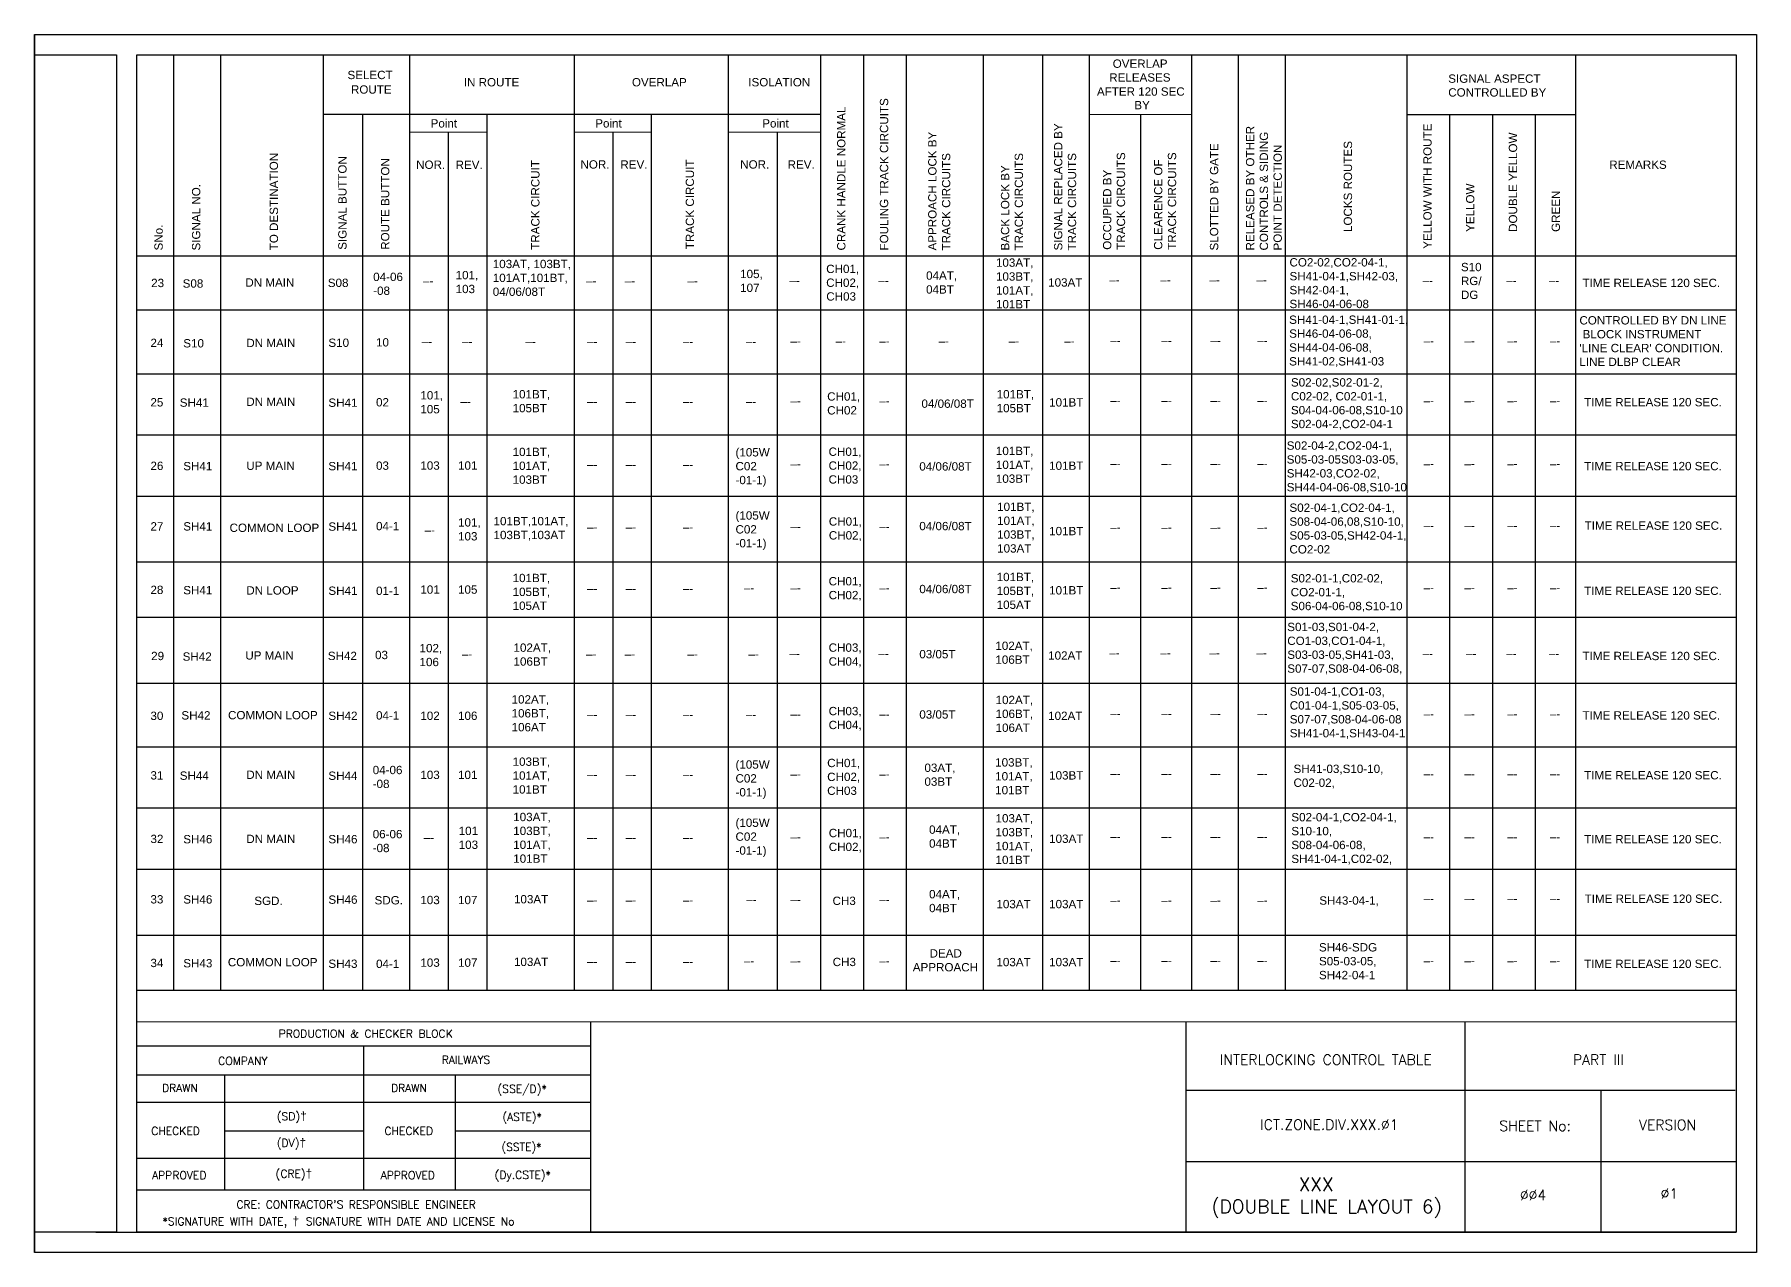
# Model space of a CAD drawing. Header units: inches. Extents: x -19 to 1645, y 43 to 741.
# Drawn here: x 1219.6 to 1639.6, y 42.8 to 339.8 of the extents above; entities that cross this region are included whole.
import ezdxf
from ezdxf.enums import TextEntityAlignment as Align

# ---------------------------------------------------------------- set-up
doc = ezdxf.new("R2010")
doc.units = ezdxf.units.IN
doc.header["$MEASUREMENT"] = 0
for name, color, linetype in [('PDF2_Text', 7, 'Continuous'), ('PDF3_Text', 7, 'Continuous'), ('PDF_Geometry', 7, 'Continuous'), ('PDF_Text', 7, 'Continuous')]:
    doc.layers.add(name, color=color, linetype=linetype)
doc.styles.add('PDF Arial', font='arial.ttf')
doc.styles.add('ROMANS', font='romans.shx', dxfattribs={"height": 2})

# ---------------------------------------------------------------- blocks, each defined once
blk = doc.blocks.new('A$C1B685902')
at = {"color": 7}
blk.add_line((0, 297), (0, 0), dxfattribs=at)
for points in [[(0, 297), (420, 297), (420, 0), (0, 0)], [(25, 292), (415, 292), (415, 5), (25, 5)]]:
    blk.add_lwpolyline(points, close=True, dxfattribs=at)
blk.add_lwpolyline([(0, 292), (20, 292), (20, 5), (0, 5)], dxfattribs=at)

msp = doc.modelspace()

# ---------------------------------------------------------------- linework, layer by layer
for p, q in [((1253.49, 334.84), (1253.49, 106.7)), ((1264.94, 334.84), (1264.94, 106.7)), ((1290.03, 334.84), (1290.03, 106.7)), ((1311.04, 334.84), (1311.04, 106.7)), ((1351.19, 334.84), (1351.19, 106.7)), ((1388.76, 334.84), (1388.76, 106.7)), ((1411.34, 334.84), (1411.34, 106.7)), ((1421.77, 334.84), (1421.77, 106.7)), ((1432.2, 334.84), (1432.2, 106.7)), ((1450.96, 334.84), (1450.96, 106.7)), ((1465.42, 334.84), (1465.42, 106.7)), ((1476.86, 334.84), (1476.86, 106.7)), ((1501.76, 334.84), (1501.76, 106.7)), ((1513.2, 334.84), (1513.2, 106.7)), ((1524.64, 334.84), (1524.64, 106.7)), ((1554.29, 334.84), (1554.29, 106.7)), ((1595.47, 334.84), (1595.47, 106.7)), ((1411.34, 320.3), (1290.24, 320.33)), ((1299.6, 320.4), (1299.6, 106.7)), ((1329.89, 320.33), (1329.89, 106.7)), ((1370.04, 320.4), (1370.04, 106.7)), ((1501.76, 320.28), (1476.86, 320.29)), ((1489.31, 320.4), (1489.31, 106.7)), ((1595.47, 320.26), (1554.29, 320.27)), ((1564.73, 320.26), (1564.73, 106.7)), ((1575.16, 320.26), (1575.16, 106.7)), ((1585.59, 320.26), (1585.59, 106.7)), ((1320.46, 316.05), (1320.46, 106.7)), ((1360.68, 315.98), (1360.68, 106.7)), ((1400.76, 315.98), (1400.76, 106.7)), ((1634.59, 285.76), (1244.59, 285.76)), ((1634.59, 272.58), (1244.59, 272.58)), ((1634.59, 256.99), (1244.59, 256.99)), ((1634.59, 242.17), (1244.59, 242.17)), ((1634.59, 227.17), (1244.59, 227.17)), ((1634.59, 211.14), (1244.59, 211.14)), ((1634.59, 197.66), (1244.59, 197.66)), ((1634.59, 181.62), (1244.59, 181.62)), ((1634.59, 166.04), (1244.59, 166.04)), ((1634.59, 151.21), (1244.59, 151.21)), ((1634.59, 136.21), (1244.59, 136.21)), ((1634.59, 120.18), (1244.59, 120.18)), ((1634.59, 106.7), (1244.59, 106.7)), ((1244.61, 99.11), (1634.59, 99.19)), ((1355.2, 99.19), (1355.2, 47.85)), ((1277.85, 93.14), (1244.6, 93.14)), ((1355.2, 93.13), (1277.85, 93.14)), ((1299.81, 93.14), (1299.81, 58.04)), ((1277.85, 86.1), (1244.6, 86.1)), ((1266.04, 58.04), (1266.04, 86.1)), ((1355.2, 86.09), (1277.85, 86.1)), ((1322.25, 58.04), (1322.25, 86.09)), ((1601.63, 82.47), (1601.63, 47.85)), ((1277.85, 79.43), (1244.6, 79.43)), ((1355.2, 79.42), (1277.85, 79.43)), ((1299.81, 72.45), (1266.04, 72.45)), ((1286.5, 72.3), (1286.5, 72.3)), ((1355.2, 72.45), (1322.25, 72.45)), ((1277.85, 65.78), (1244.6, 65.79)), ((1355.2, 65.78), (1277.85, 65.78)), ((1277.85, 58.04), (1244.6, 58.04)), ((1355.2, 58.04), (1277.84, 58.04))]:
    msp.add_line(p, q)
at = {"lineweight": -2}
for p, q in [((1500.45, 47.85), (1500.45, 99.19)), ((1500.45, 82.47), (1634.41, 82.47)), ((1500.45, 65.02), (1634.59, 65.02))]:
    msp.add_line(p, q, dxfattribs=at)
at = {"linetype": 'Continuous', "lineweight": -2}
for p, q in [((1568.53, 47.85), (1568.53, 99.19)), ((1234.59, 47.85), (1516.59, 47.85)), ((1234.59, 47.85), (1634.59, 47.85))]:
    msp.add_line(p, q, dxfattribs=at)
at = {"layer": 'PDF_Geometry', "lineweight": 15}
for points in [[(1264.94, 220.53), (1264.94, 334.91)], [(1290.03, 220.53), (1290.03, 334.91)], [(1501.76, 320.4), (1501.76, 334.84)], [(1513.2, 320.4), (1513.2, 334.84)], [(1524.64, 320.4), (1524.64, 334.84)], [(1290.24, 320.33), (1311.11, 320.33)], [(1311.11, 320.33), (1411.41, 320.33)], [(1476.93, 320.33), (1501.83, 320.33)], [(1501.76, 316.05), (1501.76, 320.4)], [(1513.2, 316.05), (1513.2, 320.4)], [(1524.64, 316.05), (1524.64, 320.4)], [(1311.11, 315.98), (1329.96, 315.98)], [(1320.46, 285.83), (1320.46, 316.05)], [(1351.26, 315.98), (1370.11, 315.98)], [(1388.76, 315.98), (1411.41, 315.98)], [(1501.76, 285.83), (1501.76, 316.05)], [(1513.2, 285.83), (1513.2, 316.05)], [(1524.64, 285.83), (1524.64, 316.05)], [(1411.34, 220.53), (1411.34, 285.76)], [(1421.77, 220.53), (1421.77, 285.76)]]:
    msp.add_lwpolyline(points, dxfattribs=at)

# ---------------------------------------------------------------- block references
msp.add_blockref('A$C1B685902', (1219.59, 42.85))

# ---------------------------------------------------------------- texts
at = {"style": 'ROMANS'}
for s, height, p in [('PRODUCTION & CHECKER BLOCK', 1.92, (1300.38, 96.2)), ('COMPANY', 1.92, (1270.42, 89.58)), ('RAILWAYS', 1.92, (1324.84, 89.84)), ('(SSE/D)*', 1.92, (1338.54, 82.75)), ('DRAWN', 1.92, (1255.07, 82.96)), ('DRAWN', 1.92, (1310.92, 82.96)), ('(ASTE)*', 1.92, (1338.54, 75.93)), ('CHECKED', 1.92, (1254.01, 72.5)), ('CHECKED', 1.92, (1310.88, 72.5)), ('(SSTE)*', 1.92, (1338.37, 68.6)), ('(Dy.CSTE)*', 1.92, (1338.7, 61.78)), ('APPROVED', 1.92, (1254.91, 61.7)), ('APPROVED', 1.92, (1310.65, 61.7)), ('XXX', 3.3, (1532.16, 59.47)), ("CRE: CONTRACTOR'S RESPONSIBLE ENGINEER", 1.92, (1298.07, 54.55)), ('(DOUBLE LINE LAYOUT 6)', 3.3, (1534.72, 54.08))]:
    msp.add_text(s, height=height, dxfattribs=at).set_placement(p, align=Align.MIDDLE_CENTER)
at = {"lineweight": -2, "style": 'ROMANS'}
for s, p in [('INTERLOCKING CONTROL TABLE', (1534.52, 89.87)), ('PART III', (1601.02, 89.87)), ('ICT.ZONE.DIV.XXX.Ø1', (1535.41, 74.03)), ('SHEET No:', (1585.59, 73.73)), ('VERSION', (1617.89, 73.96)), ('ØØ4 ', (1585.93, 56.87)), ('Ø1', (1618.35, 57.24))]:
    msp.add_text(s, height=2.5, dxfattribs=at).set_placement(p, align=Align.MIDDLE_CENTER)
at = {"char_height": 1.92, "attachment_point": 1, "style": 'ROMANS'}
for s, width, insert in [('(SD){\\fArial|b0|i0|c0|p34;\\H1.08333x;†}', 8.1172, (1278.7, 77.17)), ('(DV){\\fArial|b0|i0|c0|p34;\\H1.08333x;†}', 8.1172, (1278.7, 70.7)), ('(CRE){\\fArial|b0|i0|c0|p34;\\H1.08333x;†}', 8.1172, (1278.41, 63.17)), ('\\pi-5.76,l9.6,t9.6;*SIGNATURE WITH DATE, {\\fArial|b0|i0|c0|p34;\\H1.08333x;†  }SIGNATURE WITH DATE AND LICENSE No', 104.6362, (1246.99, 51.56))]:
    msp.add_mtext_dynamic_manual_height_columns(s, width=width, gutter_width=12.5, heights=[0], dxfattribs=dict(at, insert=insert))
at = {"layer": 'PDF2_Text', "attachment_point": 7, "style": 'PDF Arial'}
for s, insert, char_height in [('04-06\\P-08', (1302.21, 276.31), 2.03), ('101,\\P103', (1322.31, 276.74), 2.03), ('103AT, 103BT,\\P101AT,101BT,\\P04/06/08T', (1331.37, 276.07), 2.0298), ('105,\\P107', (1391.7, 277.02), 2.03), ('CH01,', (1412.69, 281.29), 2.03), ('04AT,\\P04BT', (1437.05, 276.63), 2.03), ('103AT,\\P103BT,\\P101AT,\\P101BT', (1454.09, 273.02), 2.03), ('CO2-02,CO2-04-1, \\PSH41-04-1,SH42-03,\\PSH42-04-1,\\PSH46-04-06-08', (1525.68, 273.09), 2.0298), ('S10\\PRG/\\PDG', (1567.49, 275.32), 2.03), ('23', (1248.06, 278.21), 2.03), ('S08', (1255.73, 278.08), 2.03), ('S08', (1291.14, 278.24), 2.03), ('–-', (1314.36, 278.72), 2.03), ('–-', (1354.14, 278.72), 2.03), ('–-', (1363.57, 278.72), 2.03), ('–-', (1378.84, 278.72), 2.03), ('–-', (1403.72, 278.83), 2.03), ('CH02,', (1412.69, 277.92), 2.03), ('–-', (1425.41, 278.83), 2.03), ('103AT', (1466.82, 278.33), 2.03), ('–-', (1481.73, 278.99), 2.03), ('–-', (1494.19, 278.99), 2.03), ('–-', (1506.15, 278.99), 2.03), ('–-', (1517.61, 278.99), 2.03), ('–-', (1558.14, 278.81), 2.03), ('–-', (1578.53, 278.81), 2.03), ('–-', (1588.97, 278.81), 2.03), ('TIME RELEASE 120 SEC.', (1597.15, 278.22), 2.0298), ('CH03', (1412.71, 274.92), 2.03), ('S10', (1255.89, 263.5), 2.03), ('S10', (1291.28, 263.63), 2.03), ('10', (1302.9, 263.73), 2.03), ('–-', (1314.06, 263.95), 2.03), ('–-', (1323.89, 263.95), 2.03), ('–-', (1339.35, 263.95), 2.03), ('–-', (1354.37, 263.95), 2.03), ('–-', (1363.81, 263.95), 2.03), ('–-', (1377.76, 263.95), 2.03), ('–-', (1393.12, 263.95), 2.03), ('–-', (1403.96, 264.07), 2.03), ('–-', (1414.98, 264.07), 2.03), ('–-', (1425.65, 264.07), 2.03), ('–-', (1440.08, 264.07), 2.03), ('–-', (1457.22, 264.07), 2.03), ('–-', (1470.75, 264.07), 2.03), ('–-', (1481.97, 264.21), 2.03), ('–-', (1494.43, 264.21), 2.03), ('–-', (1506.39, 264.21), 2.03), ('–-', (1517.84, 264.21), 2.03), ('–-', (1558.38, 264.13), 2.03), ('–-', (1568.34, 264.13), 2.03), ('–-', (1578.77, 264.13), 2.03), ('–-', (1589.2, 264.13), 2.03), ('101,\\P105', (1313.71, 247.43), 2.03), ('101BT,\\P105BT', (1336.21, 247.69), 2.03), ('CH01,\\PCH02', (1412.93, 247.15), 2.03), ('101BT,\\P105BT', (1454.26, 247.69), 2.03), ('SH41', (1255.03, 249.04), 2.03), ('SH41', (1291.28, 249.02), 2.03), ('02', (1302.9, 249.12), 2.03), ('–-', (1323.5, 249.34), 2.03), ('–-', (1354.37, 249.34), 2.03), ('–-', (1363.81, 249.34), 2.03), ('–-', (1377.76, 249.34), 2.03), ('–-', (1393.12, 249.34), 2.03), ('–-', (1403.96, 249.46), 2.03), ('–-', (1425.65, 249.46), 2.03), ('04/06/08T', (1435.92, 248.78), 2.03), ('101BT', (1467.06, 249.1), 2.03), ('–-', (1481.97, 249.6), 2.03), ('–-', (1494.43, 249.6), 2.03), ('–-', (1506.39, 249.6), 2.03), ('–-', (1517.84, 249.6), 2.03), ('–-', (1558.38, 249.52), 2.03), ('–-', (1568.34, 249.52), 2.03), ('–-', (1578.77, 249.52), 2.03), ('–-', (1589.2, 249.52), 2.03), ('TIME RELEASE 120 SEC.', (1597.56, 249.14), 2.0298), ('SH41', (1255.89, 233.55), 2.03), ('SH41', (1291.28, 233.55), 2.03), ('03', (1302.9, 233.67), 2.03), ('103', (1313.71, 233.69), 2.03), ('101', (1322.9, 233.69), 2.03), ('101BT,\\P101AT,\\P103BT', (1336.21, 230.25), 2.03), ('(105W\\PC02\\P-01-1)', (1390.57, 229.57), 2.03), ('CH01,\\PCH02,\\PCH03', (1413.27, 230.3), 2.03), ('04/06/08T', (1435.4, 233.48), 2.03), ('101BT,\\P101AT,\\P103BT', (1454.07, 230.49), 2.03), ('101BT', (1467.06, 233.66), 2.03), ('TIME RELEASE 120 SEC.', (1597.56, 233.56), 2.0298), ('–-', (1354.37, 233.99), 2.03), ('–-', (1363.81, 233.99), 2.03), ('–-', (1377.76, 233.99), 2.03), ('–-', (1403.96, 234.11), 2.03), ('–-', (1425.65, 234.11), 2.03), ('–-', (1481.97, 234.25), 2.03), ('–-', (1494.43, 234.25), 2.03), ('–-', (1506.39, 234.25), 2.03), ('–-', (1517.84, 234.25), 2.03), ('–-', (1558.38, 234.17), 2.03), ('–-', (1568.34, 234.17), 2.03), ('–-', (1578.77, 234.17), 2.03), ('–-', (1589.2, 234.17), 2.03), ('(105W\\PC02\\P-01-1)', (1390.57, 214.17), 2.03), ('101BT,\\P101AT,\\P103BT,\\P103AT', (1454.38, 213.48), 2.03), ('SH41', (1255.89, 218.86), 2.03), ('SH41', (1291.28, 218.81), 2.03), ('04-1', (1302.9, 218.93), 2.03), ('–-', (1314.73, 217.99), 2.03), ('101,\\P103', (1322.9, 216.44), 2.03), ('–-', (1354.37, 218.72), 2.03), ('–-', (1363.81, 218.72), 2.03), ('–-', (1377.76, 218.72), 2.03), ('–-', (1403.96, 218.84), 2.03), ('CH01,\\PCH02,', (1413.33, 216.32), 2.03), ('–-', (1425.65, 218.84), 2.03), ('04/06/08T', (1435.4, 218.93), 2.03), ('101BT', (1467.06, 217.71), 2.03), ('–-', (1481.97, 218.66), 2.03), ('–-', (1494.43, 218.66), 2.03), ('–-', (1506.39, 218.66), 2.03), ('–-', (1517.84, 218.66), 2.03), ('–-', (1558.38, 219.09), 2.03), ('–-', (1568.34, 219.09), 2.03), ('–-', (1578.77, 219.09), 2.03), ('–-', (1589.2, 219.09), 2.03), ('TIME RELEASE 120 SEC.', (1597.66, 219.04), 2.0298), ('101BT,\\P105BT,\\P105AT', (1336.21, 199.51), 2.03), ('CH01,\\PCH02,', (1413.29, 201.75), 2.03), ('101BT,\\P105BT,\\P105AT', (1454.26, 199.75), 2.03), ('SH41', (1255.89, 203.31), 2.03), ('SH41', (1291.28, 203.17), 2.03), ('01-1', (1302.9, 203.15), 2.03), ('101', (1313.71, 203.45), 2.03), ('105', (1322.9, 203.45), 2.03), ('–-', (1354.37, 203.76), 2.03), ('–-', (1363.81, 203.76), 2.03), ('–-', (1377.76, 203.76), 2.03), ('–-', (1392.63, 203.88), 2.03), ('–-', (1403.96, 203.88), 2.03), ('–-', (1425.65, 203.88), 2.03), ('04/06/08T', (1435.4, 203.58), 2.03), ('101BT', (1467.06, 203.27), 2.03), ('–-', (1481.97, 204.02), 2.03), ('–-', (1494.43, 204.02), 2.03), ('–-', (1506.39, 204.02), 2.03), ('–-', (1517.84, 204.02), 2.03), ('–-', (1558.38, 203.93), 2.03), ('–-', (1568.34, 203.93), 2.03), ('–-', (1578.77, 203.93), 2.03), ('–-', (1589.2, 203.93), 2.03), ('TIME RELEASE 120 SEC.', (1597.56, 203.15), 2.0298), ('S01-03,S01-04-2, \\PCO1-03,CO1-04-1,\\PS03-03-05,SH41-03,\\PS07-07,S08-04-06-08,', (1525.14, 183.84), 2.0298), ('29', (1248.06, 187.26), 2.03), ('SH42', (1255.73, 187.12), 2.03), ('SH42', (1291.14, 187.28), 2.03), ('03', (1302.66, 187.5), 2.03), ('102,\\P106', (1313.51, 185.79), 2.03), ('102AT,\\P106BT', (1336.43, 185.91), 2.03), ('CH03,\\PCH04,', (1413.29, 185.57), 2.03), ('03/05T', (1435.4, 187.7), 2.03), ('102AT', (1466.82, 187.37), 2.03), ('TIME RELEASE 120 SEC.', (1597.15, 187.26), 2.0298), ('–-', (1323.87, 187.76), 2.03), ('–-', (1354.14, 187.76), 2.03), ('–-', (1363.57, 187.76), 2.03), ('–-', (1378.84, 187.76), 2.03), ('–-', (1393.73, 187.76), 2.03), ('–-', (1403.72, 187.88), 2.03), ('–-', (1425.41, 187.88), 2.03), ('–-', (1481.73, 188.03), 2.03), ('–-', (1494.19, 188.03), 2.03), ('–-', (1506.15, 188.03), 2.03), ('–-', (1517.61, 188.03), 2.03), ('–-', (1558.14, 187.85), 2.03), ('–-', (1568.75, 187.85), 2.03), ('–-', (1578.53, 187.85), 2.03), ('–-', (1588.97, 187.85), 2.03), ('102AT,\\P106BT,\\P106AT', (1335.96, 169.9), 2.03), ('SH42', (1255.43, 172.78), 2.03), ('SH42', (1291.28, 172.67), 2.03), ('04-1', (1302.9, 172.77), 2.03), ('102', (1313.71, 172.68), 2.03), ('106', (1322.9, 172.68), 2.03), ('–-', (1354.37, 173), 2.03), ('–-', (1363.81, 173), 2.03), ('–-', (1377.76, 173), 2.03), ('–-', (1393.12, 173), 2.03), ('–-', (1403.96, 173.11), 2.03), ('CH03,\\PCH04,', (1413.29, 170.09), 2.03), ('–-', (1425.65, 173.11), 2.03), ('03/05T', (1435.4, 173), 2.03), ('102AT', (1466.82, 172.67), 2.03), ('–-', (1481.97, 173.25), 2.03), ('–-', (1494.43, 173.25), 2.03), ('–-', (1506.39, 173.25), 2.03), ('–-', (1517.84, 173.25), 2.03), ('–-', (1558.38, 173.17), 2.03), ('–-', (1568.34, 173.17), 2.03), ('–-', (1578.77, 173.17), 2.03), ('–-', (1589.2, 173.17), 2.03), ('TIME RELEASE 120 SEC.', (1597.15, 172.77), 2.0298), ('SH44', (1255.03, 158.08), 2.03), ('SH44', (1291.28, 158.06), 2.03), ('04-06\\P-08', (1302.09, 156.07), 2.03), ('103', (1313.71, 158.27), 2.03), ('101', (1322.9, 158.27), 2.03), ('103BT,\\P101AT,\\P101BT', (1336.21, 154.72), 2.03), ('(105W\\PC02\\P-01-1)', (1390.57, 153.45), 2.03), ('CH01,\\PCH02,\\PCH03', (1412.93, 154.4), 2.03), ('03AT,\\P03BT', (1436.65, 156.62), 2.03), ('103BT,\\P101AT,\\P101BT', (1453.9, 154.55), 2.03), ('103BT', (1467.06, 158.15), 2.03), ('TIME RELEASE 120 SEC.', (1597.56, 158.18), 2.0298), ('–-', (1354.37, 158.38), 2.03), ('–-', (1363.81, 158.38), 2.03), ('–-', (1377.76, 158.38), 2.03), ('–-', (1403.96, 158.5), 2.03), ('–-', (1425.65, 158.5), 2.03), ('–-', (1481.97, 158.64), 2.03), ('–-', (1494.43, 158.64), 2.03), ('–-', (1506.39, 158.64), 2.03), ('–-', (1517.84, 158.64), 2.03), ('–-', (1558.38, 158.56), 2.03), ('–-', (1568.34, 158.56), 2.03), ('–-', (1578.77, 158.56), 2.03), ('–-', (1589.2, 158.56), 2.03), ('103AT,\\P103BT,\\P101AT,\\P101BT', (1336.36, 137.85), 2.03), ('(105W\\PC02\\P-01-1)', (1390.57, 139.25), 2.03), ('04AT,\\P04BT', (1437.78, 141.54), 2.03), ('103AT,\\P103BT,\\P101AT,\\P101BT', (1453.99, 137.54), 2.03), ('SH46', (1255.89, 142.59), 2.03), ('SH46', (1291.28, 142.59), 2.03), ('06-06\\P-08', (1302.09, 140.44), 2.03), ('–-', (1314.55, 143.04), 2.03), ('101\\P103', (1323.06, 141.23), 2.03), ('–-', (1354.37, 143.04), 2.03), ('–-', (1363.81, 143.04), 2.03), ('–-', (1377.76, 143.04), 2.03), ('–-', (1403.96, 143.15), 2.03), ('CH01,\\PCH02,', (1413.32, 140.36), 2.03), ('–-', (1425.65, 143.15), 2.03), ('103AT', (1467.06, 142.7), 2.03), ('–-', (1481.97, 143.29), 2.03), ('–-', (1494.43, 143.29), 2.03), ('–-', (1506.39, 143.29), 2.03), ('–-', (1517.84, 143.29), 2.03), ('–-', (1558.38, 143.21), 2.03), ('–-', (1568.34, 143.21), 2.03), ('–-', (1578.77, 143.21), 2.03), ('–-', (1589.2, 143.21), 2.03), ('TIME RELEASE 120 SEC.', (1597.56, 142.6), 2.0298), ('04AT,\\P04BT', (1437.78, 125.8), 2.03), ('SH46', (1291.28, 127.85), 2.03), ('SDG.', (1302.54, 127.7), 2.03), ('103', (1313.71, 127.76), 2.03), ('107', (1322.9, 127.76), 2.03), ('–-', (1354.37, 127.77), 2.03), ('–-', (1363.81, 127.77), 2.03), ('–-', (1377.76, 127.77), 2.03), ('–-', (1393.18, 127.88), 2.03), ('–-', (1403.96, 127.88), 2.03), ('CH3', (1414.24, 127.56), 2.03), ('–-', (1425.65, 127.88), 2.03), ('103AT', (1454.21, 126.76), 2.03), ('103AT', (1467.06, 126.76), 2.03), ('–-', (1481.97, 127.71), 2.03), ('–-', (1494.43, 127.71), 2.03), ('–-', (1506.39, 127.71), 2.03), ('–-', (1517.84, 127.71), 2.03), ('–-', (1558.38, 128.14), 2.03), ('–-', (1568.34, 128.14), 2.03), ('–-', (1578.77, 128.14), 2.03), ('–-', (1589.2, 128.14), 2.03), ('TIME RELEASE 120 SEC.', (1597.66, 128.08), 2.0298), ('SH43', (1255.89, 112.35), 2.03), ('SH43', (1291.28, 112.22), 2.03), ('04-1', (1302.9, 112.2), 2.03), ('103', (1313.71, 112.49), 2.03), ('107', (1322.9, 112.49), 2.03), ('–-', (1354.37, 112.8), 2.03), ('–-', (1363.81, 112.8), 2.03), ('–-', (1377.76, 112.8), 2.03), ('–-', (1392.63, 112.92), 2.03), ('–-', (1403.96, 112.92), 2.03), ('CH3', (1414.27, 112.66), 2.03), ('–-', (1425.65, 112.92), 2.03), ('\\pi-3.75423;DEAD\\P\\pi-7.84282;APPROACH', (1441.65, 111.37), 2.0298), ('103AT', (1454.21, 112.62), 2.03), ('103AT', (1467.06, 112.62), 2.03), ('–-', (1481.97, 113.06), 2.03), ('–-', (1494.43, 113.06), 2.03), ('–-', (1506.39, 113.06), 2.03), ('–-', (1517.84, 113.06), 2.03), ('–-', (1558.38, 112.98), 2.03), ('–-', (1568.34, 112.98), 2.03), ('–-', (1578.77, 112.98), 2.03), ('–-', (1589.2, 112.98), 2.03), ('TIME RELEASE 120 SEC.', (1597.56, 112.2), 2.0298)]:
    msp.add_mtext(s, dxfattribs=dict(at, insert=insert, char_height=char_height))
for s, insert, char_height, width in [('101BT,101AT,\\P103BT,103AT', (1331.56, 216.41), 2.0298, 8.5815), ('102AT,\\P106BT', (1453.95, 186.36), 2.03, 8.5815), ('102AT,\\P106BT,\\P106AT', (1454, 169.77), 2.03, 8.5815), ('SH46', (1255.89, 127.9), 2.03, 6.4451), ('103AT', (1336.54, 127.95), 2.03, 8.5815), ('103AT', (1336.54, 112.68), 2.03, 8.5815)]:
    msp.add_mtext(s, dxfattribs=dict(at, insert=insert, char_height=char_height, width=width))
at = {"layer": 'PDF3_Text', "char_height": 2.0298, "attachment_point": 7, "style": 'PDF Arial'}
for s, insert, width in [('SH41-04-1,SH41-01-1, \\PSH46-04-06-08,\\PSH44-04-06-08,\\PSH41-02,SH41-03', (1525.6, 258.75), 27.5657), ('S02-04-1,CO2-04-1,\\PS08-04-06,08,S10-10,\\PS05-03-05,SH42-04-1,\\PCO2-02', (1525.67, 213.26), 28.1514), ('S01-04-1,CO1-03, \\PC01-04-1,S05-03-05,\\PS07-07,S08-04-06-08\\PSH41-04-1,SH43-04-1', (1525.74, 168.09), 27.5657)]:
    msp.add_mtext(s, dxfattribs=dict(at, insert=insert, width=width))
at = {"layer": 'PDF3_Text', "attachment_point": 7, "style": 'PDF Arial'}
for s, insert, char_height in [('S02-02,S02-01-2,\\PC02-02, C02-01-1, \\PS04-04-06-08,S10-10\\PS02-04-2,CO2-04-1', (1526.03, 243.47), 2.0298), ('S02-04-2,CO2-04-1,\\PS05-03-05S03-03-05,\\PSH42-03,CO2-02,\\PSH44-04-06-08,S10-10', (1525, 228.06), 2.0298), ('S02-01-1,C02-02,\\PCO2-01-1,\\PS06-04-06-08,S10-10', (1525.98, 199.09), 2.0298), ('SH41-03,S10-10,\\PC02-02, ', (1526.66, 156.01), 2.0298), ('S02-04-1,CO2-04-1,\\PS10-10,\\PS08-04-06-08,\\PSH41-04-1,C02-02,', (1526.13, 137.45), 2.0298), ('SH43-04-1, ', (1532.95, 127.29), 2.0298), ('SH46-SDG\\PS05-03-05,\\PSH42-04-1 ', (1532.87, 109.46), 2.03)]:
    msp.add_mtext(s, dxfattribs=dict(at, insert=insert, char_height=char_height))
at = {"layer": 'PDF_Text', "attachment_point": 7, "style": 'PDF Arial'}
for s, insert, char_height in [('OVERLAP', (1482.57, 331.68), 2.027), ('SELECT', (1295.94, 328.92), 2.027), ('IN ROUTE', (1324.31, 327.15), 2.027), ('OVERLAP', (1365.31, 327.15), 2.027), ('ISOLATION', (1393.69, 327.15), 2.027), ('RELEASES', (1481.72, 328.31), 2.027), ('SIGNAL ASPECT', (1564.4, 328.03), 2.0273), ('ROUTE', (1296.79, 325.38), 2.027), ('AFTER 120 SEC', (1478.72, 324.88), 2.0273), ('BY', (1487.85, 321.59), 2.027), ('CONTROLLED BY', (1564.4, 324.67), 2.0273), ('Point', (1316.21, 317.12), 2.027), ('Point', (1356.36, 317.12), 2.027), ('Point', (1397.09, 317.12), 2.027), ('NOR.', (1312.69, 307.04), 2.027), ('REV.', (1322.31, 307.04), 2.027), ('NOR.', (1352.76, 307.11), 2.027), ('REV.', (1362.5, 307.11), 2.027), ('NOR.', (1391.72, 307.11), 2.027), ('REV.', (1403.28, 307.11), 2.027), ('REMARKS', (1603.68, 307.04), 2.027), ('DN MAIN', (1271.03, 278.34), 2.027), ("CONTROLLED BY DN LINE\\P BLOCK INSTRUMENT \\P'LINE CLEAR' CONDITION. \\PLINE DLBP CLEAR", (1596.39, 258.96), 2.0273), ('24', (1247.89, 263.63), 2.027), ('DN MAIN', (1271.27, 263.61), 2.027), ('25', (1247.89, 249.11), 2.027), ('DN MAIN', (1271.27, 249.28), 2.027), ('26', (1247.89, 233.62), 2.027), ('UP MAIN', (1271.27, 233.65), 2.027), ('27', (1247.89, 218.89), 2.027), ('COMMON LOOP', (1267.18, 218.52), 2.0273), ('28', (1247.89, 203.38), 2.027), ('DN LOOP', (1271.27, 203.25), 2.027), ('UP MAIN', (1271.03, 187.39), 2.027), ('30', (1247.89, 172.67), 2.027), ('COMMON LOOP', (1266.81, 172.83), 2.0273), ('31', (1247.89, 158.15), 2.027), ('DN MAIN', (1271.27, 158.33), 2.027), ('32', (1247.89, 142.66), 2.027), ('DN MAIN', (1271.27, 142.69), 2.027), ('33', (1247.89, 127.93), 2.027), ('SGD.', (1273.21, 127.56), 2.027), ('34', (1247.89, 112.42), 2.027), ('COMMON LOOP', (1266.76, 112.6), 2.0273)]:
    msp.add_mtext(s, dxfattribs=dict(at, insert=insert, char_height=char_height))
at = {"layer": 'PDF_Text', "attachment_point": 7, "rotation": 90, "style": 'PDF Arial'}
for s, insert, char_height in [('FOULING TRACK CIRCUITS', (1427.84, 287.17), 2.0273), ('CRANK HANDLE NORMAL', (1417.41, 287.17), 2.0273), ('APPROACH LOCK BY', (1439.62, 287.17), 2.0273), ('SIGNAL REPLACED BY', (1470.31, 287.17), 2.0273), ('RELEASED BY OTHER', (1517.12, 287.17), 2.0273), ('CONTROLS & SIDING', (1520.48, 287.17), 2.0273), ('YELLOW WITH ROUTE', (1560.37, 287.58), 2.0273), ('DOUBLE YELLOW', (1581.23, 291.7), 2.0273), ('TRACK CIRCUITS', (1485.62, 287.34), 2.0273), ('TRACK CIRCUITS', (1498.07, 287.34), 2.0273), ('SLOTTED BY GATE', (1508.33, 287.17), 2.0273), ('POINT DETECTION', (1523.84, 287.17), 2.0273), ('LOCKS ROUTES', (1540.97, 291.67), 2.0273), ('TO DESTINATION', (1279.02, 287.22), 2.0273), ('SIGNAL BUTTON', (1295.74, 287.34), 2.0273), ('ROUTE BUTTON', (1306.17, 287.34), 2.0273), ('TRACK CIRCUIT', (1342.79, 287.34), 2.0273), ('TRACK CIRCUIT', (1380.49, 287.48), 2.0273), ('TRACK CIRCUITS', (1442.98, 287.17), 2.0273), ('BACK LOCK BY', (1457.36, 287.17), 2.0273), ('TRACK CIRCUITS', (1460.72, 287.17), 2.0273), ('TRACK CIRCUITS', (1473.68, 287.17), 2.0273), ('OCCUPIED BY', (1482.26, 287.34), 2.0273), ('CLEARENCE OF', (1494.7, 287.34), 2.0273), ('SIGNAL NO.', (1260.07, 287.17), 2.027), ('YELLOW', (1570.8, 291.7), 2.027), ('GREEN', (1591.67, 291.7), 2.027), ('SNo.', (1250.9, 287.17), 2.027)]:
    msp.add_mtext(s, dxfattribs=dict(at, insert=insert, char_height=char_height))

doc.saveas('drawing.dxf')
